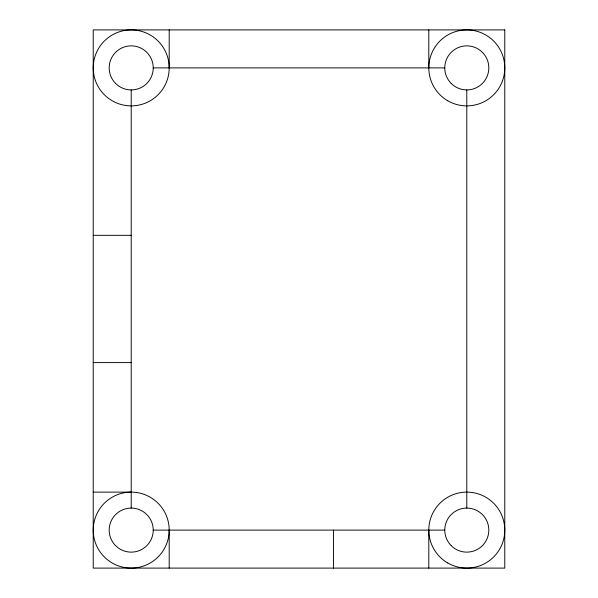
<?xml version="1.0" encoding="UTF-8"?>
<svg xmlns="http://www.w3.org/2000/svg" width="598" height="598" viewBox="0 0 598 598"><rect width="100%" height="100%" fill="white"/><g stroke="black" fill="none" stroke-linecap="round" stroke-linejoin="round"><path stroke-width="0.9" d="M153.23 67.888L444.77 67.888M93.221 235.328L131.209 235.328M93.221 362.597L131.209 362.597M93.221 492.117L131.209 492.117M153.23 530.112A22.021 22.021 0 0 1 120.198 549.181A22.021 22.021 0 0 1 120.198 511.036A22.021 22.021 0 0 1 153.23 530.112L444.77 530.112M466.791 89.917L466.791 508.083M428.803 29.9L428.803 67.888M428.803 530.112L428.803 568.1M333.452 530.112L333.452 568.1M169.197 29.9L169.197 67.888A37.988 37.988 0 0 1 112.215 100.793A37.988 37.988 0 0 1 112.215 34.99A37.988 37.988 0 0 1 169.197 67.888M169.197 530.112A37.988 37.988 0 0 1 112.215 563.01A37.988 37.988 0 0 1 112.215 497.207A37.988 37.988 0 0 1 169.197 530.112L169.197 568.1M131.209 89.917L131.209 508.083M504.779 29.9L93.221 29.9L93.221 568.1L504.779 568.1L504.779 29.9M115.631 83.466A22.021 22.021 0 0 0 152.483 73.591A22.021 22.021 0 0 0 125.505 46.614A22.021 22.021 0 0 0 115.631 83.466M451.221 83.466A22.021 22.021 0 0 0 488.065 73.591A22.021 22.021 0 0 0 461.088 46.614A22.021 22.021 0 0 0 451.221 83.466M451.221 545.682A22.021 22.021 0 0 0 488.065 535.808A22.021 22.021 0 0 0 461.088 508.838A22.021 22.021 0 0 0 451.221 545.682M447.797 563.01A37.988 37.988 0 0 0 504.779 530.112A37.988 37.988 0 0 0 447.797 497.207A37.988 37.988 0 0 0 447.797 563.01M447.797 100.793A37.988 37.988 0 0 0 504.779 67.888A37.988 37.988 0 0 0 447.797 34.99A37.988 37.988 0 0 0 447.797 100.793"/></g></svg>
